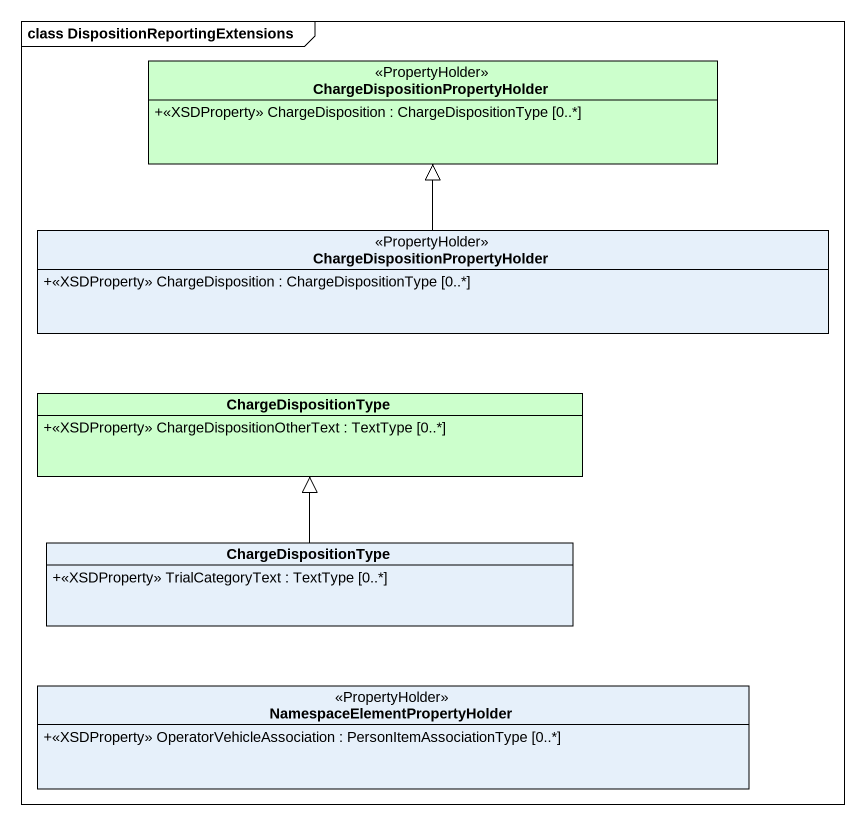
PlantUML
@startuml
mainframe class DispositionReportingExtensions
hide circle
hide empty members
skinparam classAttributeIconSize 0
class "ChargeDispositionPropertyHolder" as ChargeDispositionPropertyHol <<PropertyHolder>> #CCFFCC {
  +<<XSDProperty>> ChargeDisposition : ChargeDispositionType [0..*]
}
class "ChargeDispositionPropertyHolder" as ChargeDispositionPropertyHol_2 <<PropertyHolder>> {
  +<<XSDProperty>> ChargeDisposition : ChargeDispositionType [0..*]
}
class ChargeDispositionType #CCFFCC {
  +<<XSDProperty>> ChargeDispositionOtherText : TextType [0..*]
}
class "ChargeDispositionType" as ChargeDispositionType_2 {
  +<<XSDProperty>> TrialCategoryText : TextType [0..*]
}
class "NamespaceElementPropertyHolder" as NamespaceElementPropertyHold <<PropertyHolder>> {
  +<<XSDProperty>> OperatorVehicleAssociation : PersonItemAssociationType [0..*]
}
ChargeDispositionPropertyHol_2 -up-|> ChargeDispositionPropertyHol
ChargeDispositionType_2 -up-|> ChargeDispositionType
@enduml
